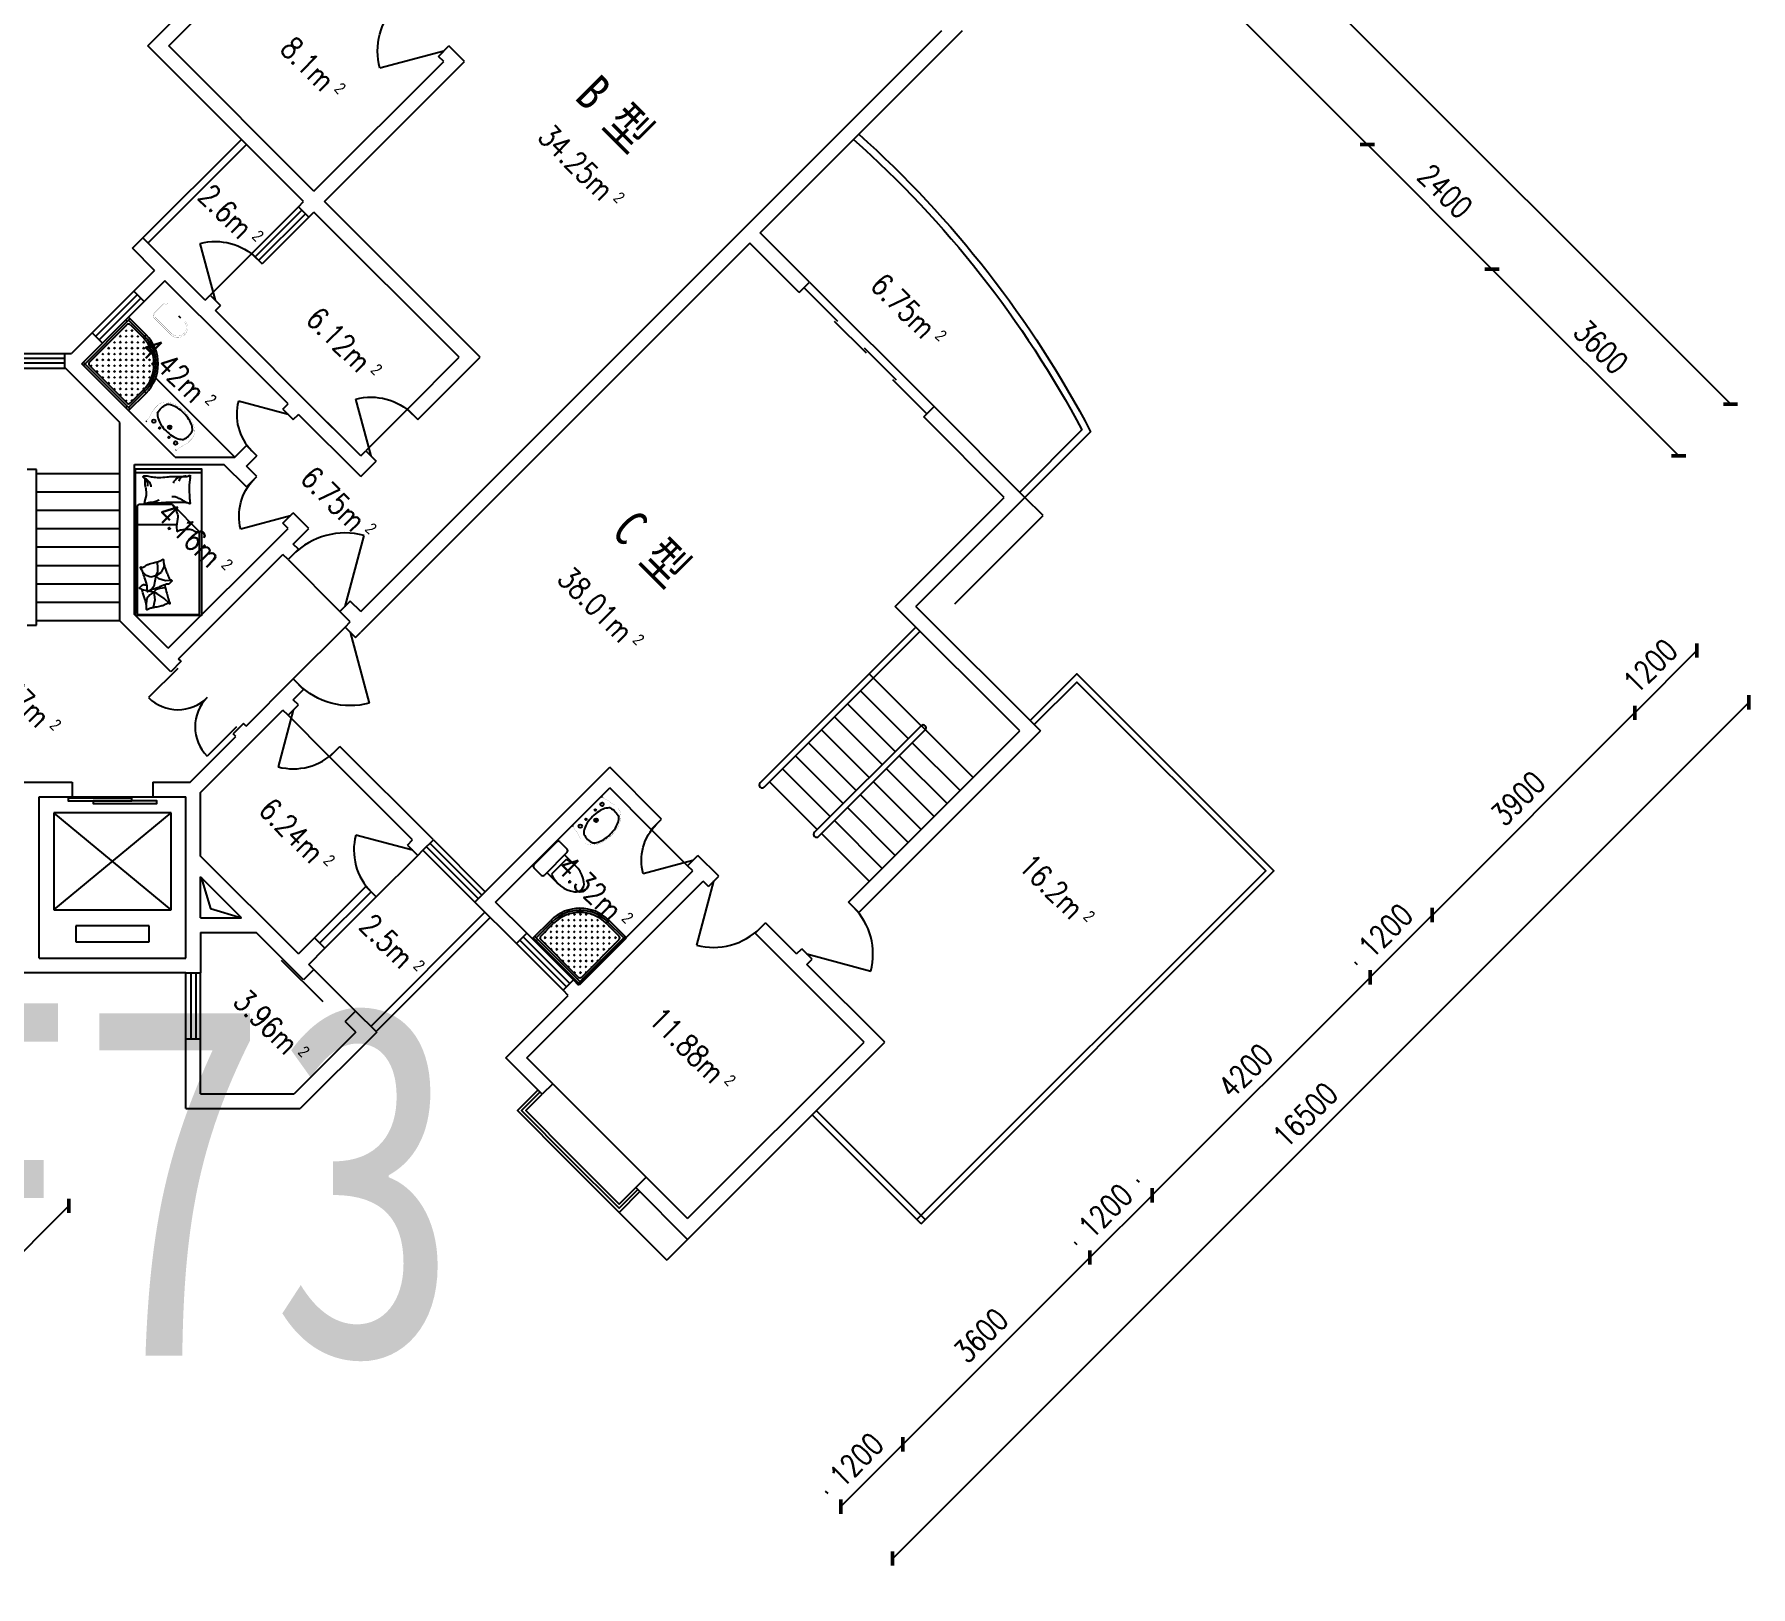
# Model space of a CAD drawing. Header units: millimetres. Extents: x 896 to 46047, y 508 to 32349.
# Drawn here: x 22659 to 46047, y 508 to 21664 of the extents above; entities that cross this region are included whole.
import ezdxf
from ezdxf.enums import TextEntityAlignment as Align

# ---------------------------------------------------------------- set-up
doc = ezdxf.new("R2010")
doc.units = ezdxf.units.MM
for name, color, linetype in [('GROUND', 2, 'Continuous'), ('JJ', 8, 'Continuous'), ('PUB_DIM', 3, 'Continuous'), ('PUB_TEXT', 7, 'Continuous'), ('PUB_WINDW', 7, 'Continuous'), ('STAIR', 2, 'Continuous'), ('TEXT', 5, 'Continuous'), ('WALL', 255, 'Continuous'), ('WINDOW', 2, 'Continuous'), ('WINDOW_TEXT', 7, 'Continuous'), ('Y', 6, 'Continuous')]:
    doc.layers.add(name, color=color, linetype=linetype)
doc.styles.add('-宋体', font='SimSun.ttf', dxfattribs={"width": 0.8})
doc.styles.add('DIM_FONT', font='SIMPLEX', dxfattribs={"width": 0.8})
doc.styles.add('S1', font='SimSun.ttf', dxfattribs={"width": 0.8})
doc.styles.add('SIMPLEX', font='SIMPLEX.SHX')
doc.styles.get("Standard").update_dxf_attribs({"font": 'arial.ttf'})
doc.dimstyles.new('AXIS', dxfattribs={"dimtxt": 300, "dimasz": 1, "dimexe": 250, "dimexo": 300, "dimgap": 0.09, "dimtad": 1, "dimdec": 0, "dimzin": 0, "dimdsep": 46, "dimtxsty": 'DIM_FONT', "dimblk": '_DIMX', "dimcen": 0.09, "dimse1": 1, "dimse2": 1, "dimclrt": 7, "dimadec": 0, "dimazin": 0, "dimtfac": 1, "dimtdec": 0, "dimtix": 1, "dimtmove": 2, "dimatfit": 3, "dimldrblk": '_DIMX', "dimfxl": 1, "dimtolj": 1, "dimtzin": 0, "dimarcsym": 0})
doc.dimstyles.new('DIMA', dxfattribs={"dimtxt": 300, "dimasz": 1, "dimexe": 250, "dimexo": 300, "dimgap": 150, "dimtad": 1, "dimdec": 0, "dimzin": 0, "dimdsep": 46, "dimtxsty": 'DIM_FONT', "dimblk": '_DIMX', "dimcen": 0.09, "dimse1": 1, "dimclrt": 7, "dimadec": 0, "dimazin": 0, "dimtfac": 1, "dimtdec": 0, "dimtix": 1, "dimtmove": 2, "dimatfit": 3, "dimldrblk": '_DIMX', "dimfxl": 1, "dimtolj": 1, "dimtzin": 0, "dimarcsym": 0})
doc.dimstyles.new('DIMB', dxfattribs={"dimtxt": 300, "dimasz": 1, "dimexe": 250, "dimexo": 300, "dimgap": 150, "dimtad": 1, "dimdec": 0, "dimzin": 0, "dimdsep": 46, "dimtxsty": 'DIM_FONT', "dimblk": '_DIMX', "dimcen": 0.09, "dimse2": 1, "dimclrt": 7, "dimadec": 0, "dimazin": 0, "dimtfac": 1, "dimtdec": 0, "dimtix": 1, "dimtmove": 2, "dimatfit": 3, "dimldrblk": '_DIMX', "dimfxl": 1, "dimtolj": 1, "dimtzin": 0, "dimarcsym": 0})
doc.dimstyles.new('DIMN', dxfattribs={"dimtxt": 300, "dimasz": 1, "dimexe": 250, "dimexo": 300, "dimgap": 0.09, "dimtad": 1, "dimdec": 0, "dimzin": 0, "dimdsep": 46, "dimtxsty": 'DIM_FONT', "dimblk": '_DIMX', "dimcen": 0.09, "dimclrt": 7, "dimadec": 0, "dimazin": 0, "dimtfac": 1, "dimtdec": 0, "dimtix": 1, "dimtmove": 2, "dimatfit": 3, "dimldrblk": '_DIMX', "dimfxl": 1, "dimtolj": 1, "dimtzin": 0, "dimarcsym": 0})

# ---------------------------------------------------------------- blocks, each defined once
blk = doc.blocks.new('_WBLK')
for p, q in [((-0.5, 0.5), (0.5, 0.5)), ((0.5, 0.167), (-0.5, 0.167)), ((0.5, -0.167), (-0.5, -0.167)), ((-0.5, -0.5), (0.5, -0.5))]:
    blk.add_line(p, q)
at = {"style": 'SIMPLEX', "flags": 9}
blk.add_attdef('A', text='', height=1, dxfattribs=at).set_placement((0, 1.5), align=Align.MIDDLE)
blk = doc.blocks.new('_DBLK')
blk.add_line((-0.5, 0), (0, -0.866))
blk.add_arc((-0.5, 0), 1, 300, 0)
at = {"style": 'SIMPLEX', "flags": 9}
blk.add_attdef('A', text='', height=1, dxfattribs=at).set_placement((0, 1.5), align=Align.MIDDLE)
blk = doc.blocks.new('_A0LHZ')
for p, q in [((-0.5, 0.0159), (-0.2273, 0.0159)), ((-0.2419, 0.0033), (0.0147, 0.0033)), ((-0.0147, 0.0159), (0.2419, 0.0159)), ((0.2273, 0.0033), (0.5, 0.0033))]:
    blk.add_line(p, q)
blk = doc.blocks.new('M_A6')
blk.add_line((0.5, 0), (0.5, 0))
blk = doc.blocks.new('_A2CPR')
blk.add_line((0, 0.154), (1, 0.154))
blk = doc.blocks.new('_LIFTD')
for points in [[(-0.548, -0.602), (-0.548, -0.774), (0.241, -0.774), (0.241, -0.602), (-0.548, -0.602)], [(-0.241, -0.784), (-0.241, -0.955), (0.548, -0.955), (0.548, -0.784), (-0.241, -0.784)]]:
    blk.add_lwpolyline(points)
blk = doc.blocks.new('_E3NPP')
at = {"layer": 'JJ'}
for p, q in [((-170, 200), (-170, 430)), ((-140, 260), (140, 260)), ((170, 200), (170, 430)), ((-250, 30), (-250, 170)), ((-220, 200), (220, 200)), ((220, 0), (-220, 0)), ((250, 170), (250, 30))]:
    blk.add_line(p, q, dxfattribs=at)
for centre, radius, start, end in [((227, 413), 398, 143.3619, 202.5495), ((0, 590), 110, 33.4509, 146.5491), ((-227, 413), 398, 337.4505, 36.6381), ((-220, 170), 30, 90, 180), ((-220, 30), 30, 180, 270), ((220, 170), 30, 0, 90), ((220, 30), 30, 270, 0)]:
    blk.add_arc(centre, radius, start, end, dxfattribs=at)
blk = doc.blocks.new('M_E11')
for p, q in [((-280, -10), (-280, 0)), ((280, 0), (280, -10)), ((-251, -189), (-251, -186)), ((-248, -183), (-250, -185))]:
    blk.add_line(p, q)
at = {"const_width": 1.5}
for points in [[(-280, 0), (280, 0)], [(-326, -200), (-280, -5)], [(326, -204), (280, -5)]]:
    blk.add_lwpolyline(points, dxfattribs=at)
for points in [[(-326, -200, 0.008223), (-326, -204, 0.149285)], [(-326, -266, 0.149285), (-304, -337, 0.107079), (-231, -408, 0.075625), (-131, -450, 0.062436), (-1, -467, 0.062436), (130, -452, 0.075625), (230, -410, 0.107079), (304, -339, 0.149285), (326, -268, 0.005205), (326, -266, 0.086596)]]:
    blk.add_lwpolyline(points, format="xyb", dxfattribs=at)
at = {"const_width": 1.5, "flags": 128}
for points in [[(-326, -204), (-326, -268)], [(326, -204), (326, -268)]]:
    blk.add_lwpolyline(points, dxfattribs=at)
at = {"flags": 128}
for points in [[(-253, -188, 0.172546), (-250, -358, 0.726395)], [(253, -188, -0.172546), (250, -358, -0.726395)]]:
    blk.add_lwpolyline(points, format="xyb", dxfattribs=at)
for points in [[(253, -188, 0.098208), (193, -141, 0.066287), (110, -111, 0.052428), (0, -100, 0.052428), (-110, -111, 0.066287), (-193, -141, 0.093876), (-251, -186, 0.171377)], [(-250, -358, 0.091341), (-193, -401, 0.066287), (-110, -431, 0.052428), (0, -442, 0.052428), (110, -431, 0.066287), (193, -401, 0.091756), (250, -358, 0.171377)]]:
    blk.add_lwpolyline(points, format="xyb")
for centre, radius in [((-210, -75), 24), ((-210, -75), 24), ((-210, -75), 24), ((-90, -65), 10), ((0, -170), 25), ((0, -170), 15), ((90, -65), 10), ((210, -75), 24)]:
    blk.add_circle(centre, radius)
blk.add_arc((-250, -186), 1, 131.3224, 180)
at = {"width": 0.8, "flags": 9}
for tag in ['XSIZE', 'YSIZE']:
    blk.add_attdef(tag, (0, 0), '', height=0.5, dxfattribs=at)
blk = doc.blocks.new('_DBLK1')
for p, q in [((-0.47, 0), (-0.47, -0.47)), ((0.47, 0), (0.47, -0.47))]:
    blk.add_line(p, q)
for centre, start, end in [((-0.47, 0), 270, 0), ((0.47, 0), 180, 270)]:
    blk.add_arc(centre, 0.47, start, end)
at = {"layer": 'WINDOW_TEXT', "style": 'SIMPLEX', "flags": 9}
blk.add_attdef('A', text='', height=1, dxfattribs=at).set_placement((0, 1.5), align=Align.MIDDLE)
blk = doc.blocks.new('_E0GNZ')
at = {"layer": 'JJ'}
h = blk.add_hatch(dxfattribs=at)
h.set_pattern_fill('CROSS', color=256, scale=200, style=0)
h.set_pattern_definition([(0, (-89213.87, -122540.32), (50, 50), [25, -75]), (90, (-89201.37, -122552.82), (-50, 50), [25, -75])])
h.paths.add_polyline_path([(50, 80, 0.414214), (80, 50), (720, 50, 0.414214), (750, 80), (750, 300, 0.414214), (300, 750), (80, 750, 0.414214), (50, 720)])
for p, q in [((0, 800), (300, 800)), ((0, 0), (0, 800)), ((0, 750), (25, 750)), ((25, 0), (25, 800)), ((25, 775), (300, 775)), ((50, 80), (50, 720)), ((80, 750), (300, 750)), ((300, 750), (300, 800)), ((654, 654), (618, 618)), ((750, 80), (750, 300)), ((750, 300), (800, 300)), ((775, 25), (775, 300)), ((800, 0), (800, 300)), ((0, 25), (800, 25)), ((0, 0), (800, 0)), ((80, 50), (720, 50)), ((750, 0), (750, 25))]:
    blk.add_line(p, q, dxfattribs=at)
for centre, radius, start, end in [((80, 720), 30, 90, 180), ((300, 300), 500, 0, 90), ((300, 300), 475, 0, 90), ((300, 300), 450, 0, 90), ((80, 80), 30, 180, 270), ((720, 80), 30, 270, 0)]:
    blk.add_arc(centre, radius, start, end, dxfattribs=at)
at = {"style": 'DIM_FONT', "width": 0.8, "flags": 9}
for tag in ['XSIZE', 'YSIZE']:
    blk.add_attdef(tag, (0, 0), '', height=0.5, dxfattribs=at)
blk = doc.blocks.new('_DIMX')
at = {"const_width": 50}
blk.add_lwpolyline([(-70, -70), (70, 70)], dxfattribs=at)
blk = doc.blocks.new('*D19')
at = {"color": 0, "linetype": 'ByBlock', "transparency": 16777216}
for p, q in [((42788, -161339), (43635, -160492)), ((42575, -161128), (42611, -161163))]:
    blk.add_line(p, q, dxfattribs=at)
at = {"layer": 'DEFPOINTS', "color": 0, "linetype": 'ByBlock', "transparency": 16777216}
for p in [(43636, -160491), (43636, -160491), (42787, -161340)]:
    blk.add_point(p, dxfattribs=at)
at = {"color": 0, "linetype": 'ByBlock', "transparency": 16777216}
for p, rotation in [((43636, -160491), 45), ((42787, -161340), 225)]:
    blk.add_blockref('_DIMX', p, dxfattribs=dict(at, rotation=rotation))
at = {"color": 7, "linetype": 'ByBlock', "transparency": 16777216, "insert": (42999, -160704), "char_height": 300, "attachment_point": 5, "rotation": 45, "style": 'DIM_FONT'}
blk.add_mtext('\\A1;1200', dxfattribs=at)
blk = doc.blocks.new('*D20')
at = {"color": 0, "linetype": 'ByBlock', "transparency": 16777216}
blk.add_line((43637, -160491), (46393, -157734), dxfattribs=at)
at = {"layer": 'DEFPOINTS', "color": 0, "linetype": 'ByBlock', "transparency": 16777216}
for p in [(46394, -157734), (46394, -157734), (43636, -160491)]:
    blk.add_point(p, dxfattribs=at)
at = {"color": 0, "linetype": 'ByBlock', "transparency": 16777216}
for p, rotation in [((46394, -157734), 44.9999999999997), ((43636, -160491), 224.9999999999997)]:
    blk.add_blockref('_DIMX', p, dxfattribs=dict(at, rotation=rotation))
at = {"color": 7, "linetype": 'ByBlock', "transparency": 16777216, "insert": (44803, -158900), "char_height": 300, "attachment_point": 5, "rotation": 45, "style": 'DIM_FONT'}
blk.add_mtext('\\A1;3900', dxfattribs=at)
blk = doc.blocks.new('*D21')
at = {"color": 0, "linetype": 'ByBlock', "transparency": 16777216}
for p, q in [((42575, -161128), (42611, -161163)), ((42787, -161341), (39818, -164309)), ((39605, -164098), (39641, -164133))]:
    blk.add_line(p, q, dxfattribs=at)
at = {"layer": 'DEFPOINTS', "color": 0, "linetype": 'ByBlock', "transparency": 16777216}
for p in [(42787, -161340), (39817, -164310), (39817, -164310)]:
    blk.add_point(p, dxfattribs=at)
at = {"color": 0, "linetype": 'ByBlock', "transparency": 16777216}
for p, rotation in [((42787, -161340), 45.00000000000016), ((39817, -164310), 225.0000000000001)]:
    blk.add_blockref('_DIMX', p, dxfattribs=dict(at, rotation=rotation))
at = {"color": 7, "linetype": 'ByBlock', "transparency": 16777216, "insert": (41090, -162613), "char_height": 300, "attachment_point": 5, "rotation": 45, "style": 'DIM_FONT'}
blk.add_mtext('\\A1;4200', dxfattribs=at)
blk = doc.blocks.new('*D22')
at = {"color": 0, "linetype": 'ByBlock', "transparency": 16777216}
for p, q in [((39605, -164098), (39641, -164133)), ((39817, -164311), (38970, -165158)), ((38757, -164946), (38792, -164982))]:
    blk.add_line(p, q, dxfattribs=at)
at = {"layer": 'DEFPOINTS', "color": 0, "linetype": 'ByBlock', "transparency": 16777216}
for p in [(39817, -164310), (38969, -165158), (38969, -165158)]:
    blk.add_point(p, dxfattribs=at)
at = {"color": 0, "linetype": 'ByBlock', "transparency": 16777216}
for p, rotation in [((39817, -164310), 45), ((38969, -165158), 225)]:
    blk.add_blockref('_DIMX', p, dxfattribs=dict(at, rotation=rotation))
at = {"color": 7, "linetype": 'ByBlock', "transparency": 16777216, "insert": (39181, -164522), "char_height": 300, "attachment_point": 5, "rotation": 45, "style": 'DIM_FONT'}
blk.add_mtext('\\A1;1200', dxfattribs=at)
blk = doc.blocks.new('*D23')
at = {"color": 0, "linetype": 'ByBlock', "transparency": 16777216}
for p, q in [((38757, -164946), (38792, -164982)), ((38968, -165159), (36424, -167703))]:
    blk.add_line(p, q, dxfattribs=at)
at = {"layer": 'DEFPOINTS', "color": 0, "linetype": 'ByBlock', "transparency": 16777216}
for p in [(38969, -165158), (36423, -167704), (36423, -167704)]:
    blk.add_point(p, dxfattribs=at)
at = {"color": 0, "linetype": 'ByBlock', "transparency": 16777216}
for p, rotation in [((38969, -165158), 45), ((36423, -167704), 225)]:
    blk.add_blockref('_DIMX', p, dxfattribs=dict(at, rotation=rotation))
at = {"color": 7, "linetype": 'ByBlock', "transparency": 16777216, "insert": (37484, -166219), "char_height": 300, "attachment_point": 5, "rotation": 45, "style": 'DIM_FONT'}
blk.add_mtext('\\A1;3600', dxfattribs=at)
blk = doc.blocks.new('*D24')
at = {"color": 0, "linetype": 'ByBlock', "transparency": 16777216}
for p, q in [((36423, -167705), (35576, -168552)), ((35363, -168340), (35398, -168376))]:
    blk.add_line(p, q, dxfattribs=at)
at = {"layer": 'DEFPOINTS', "color": 0, "linetype": 'ByBlock', "transparency": 16777216}
for p in [(36423, -167704), (35575, -168552), (35575, -168552)]:
    blk.add_point(p, dxfattribs=at)
at = {"color": 0, "linetype": 'ByBlock', "transparency": 16777216}
for p, rotation in [((36423, -167704), 45), ((35575, -168552), 225)]:
    blk.add_blockref('_DIMX', p, dxfattribs=dict(at, rotation=rotation))
at = {"color": 7, "linetype": 'ByBlock', "transparency": 16777216, "insert": (35787, -167916), "char_height": 300, "attachment_point": 5, "rotation": 45, "style": 'DIM_FONT'}
blk.add_mtext('\\A1;1200', dxfattribs=at)
blk = doc.blocks.new('*D25')
at = {"color": 0, "linetype": 'ByBlock', "transparency": 16777216}
blk.add_line((47948, -157593), (36283, -169259), dxfattribs=at)
at = {"layer": 'DEFPOINTS', "color": 0, "linetype": 'ByBlock', "transparency": 16777216}
for p in [(47949, -157592), (36282, -169260), (36282, -169260)]:
    blk.add_point(p, dxfattribs=at)
at = {"color": 0, "linetype": 'ByBlock', "transparency": 16777216}
for p, rotation in [((47949, -157592), 44.99999999999992), ((36282, -169260), 225)]:
    blk.add_blockref('_DIMX', p, dxfattribs=dict(at, rotation=rotation))
at = {"color": 7, "linetype": 'ByBlock', "transparency": 16777216, "insert": (41903, -163214), "char_height": 300, "attachment_point": 5, "rotation": 45, "style": 'DIM_FONT'}
blk.add_mtext('\\A1;16500', dxfattribs=at)
blk = doc.blocks.new('*D26')
at = {"color": 0, "linetype": 'ByBlock', "transparency": 16777216}
blk.add_line((46394, -157733), (47241, -156886), dxfattribs=at)
at = {"layer": 'DEFPOINTS', "color": 0, "linetype": 'ByBlock', "transparency": 16777216}
for p in [(47242, -156885), (47242, -156885), (46394, -157734)]:
    blk.add_point(p, dxfattribs=at)
at = {"color": 0, "linetype": 'ByBlock', "transparency": 16777216}
for p, rotation in [((47242, -156885), 45), ((46394, -157734), 225)]:
    blk.add_blockref('_DIMX', p, dxfattribs=dict(at, rotation=rotation))
at = {"color": 7, "linetype": 'ByBlock', "transparency": 16777216, "insert": (46606, -157097), "char_height": 300, "attachment_point": 5, "rotation": 45, "style": 'DIM_FONT'}
blk.add_mtext('\\A1;1200', dxfattribs=at)
blk = doc.blocks.new('*D27')
at = {"color": 0, "linetype": 'ByBlock', "transparency": 16777216}
blk.add_line((46993, -154232), (44448, -151688), dxfattribs=at)
at = {"layer": 'DEFPOINTS', "color": 0, "linetype": 'ByBlock', "transparency": 16777216}
for p in [(44448, -151687), (44448, -151687), (46993, -154233)]:
    blk.add_point(p, dxfattribs=at)
at = {"color": 0, "linetype": 'ByBlock', "transparency": 16777216}
for p, rotation in [((44448, -151687), 135.0000000000002), ((46993, -154233), 315.0000000000002)]:
    blk.add_blockref('_DIMX', p, dxfattribs=dict(at, rotation=rotation))
at = {"color": 7, "linetype": 'ByBlock', "transparency": 16777216, "insert": (45933, -152748), "char_height": 300, "attachment_point": 5, "rotation": 315, "style": 'DIM_FONT'}
blk.add_mtext('\\A1;3600', dxfattribs=at)
blk = doc.blocks.new('*D28')
at = {"color": 0, "linetype": 'ByBlock', "transparency": 16777216}
blk.add_line((44447, -151687), (42751, -149991), dxfattribs=at)
at = {"layer": 'DEFPOINTS', "color": 0, "linetype": 'ByBlock', "transparency": 16777216}
for p in [(42751, -149990), (42751, -149990), (44448, -151687)]:
    blk.add_point(p, dxfattribs=at)
at = {"color": 0, "linetype": 'ByBlock', "transparency": 16777216}
for p, rotation in [((42751, -149990), 134.9999999999997), ((44448, -151687), 314.9999999999998)]:
    blk.add_blockref('_DIMX', p, dxfattribs=dict(at, rotation=rotation))
at = {"color": 7, "linetype": 'ByBlock', "transparency": 16777216, "insert": (43811, -150627), "char_height": 300, "attachment_point": 5, "rotation": 315, "style": 'DIM_FONT'}
blk.add_mtext('\\A1;2400', dxfattribs=at)
blk = doc.blocks.new('*D29')
at = {"color": 0, "linetype": 'ByBlock', "transparency": 16777216}
blk.add_line((42750, -149990), (39145, -146385), dxfattribs=at)
at = {"layer": 'DEFPOINTS', "color": 0, "linetype": 'ByBlock', "transparency": 16777216}
for p in [(39144, -146384), (39144, -146384), (42751, -149990)]:
    blk.add_point(p, dxfattribs=at)
at = {"color": 0, "linetype": 'ByBlock', "transparency": 16777216}
for p, rotation in [((39144, -146384), 134.9999999999999), ((42751, -149990), 314.9999999999999)]:
    blk.add_blockref('_DIMX', p, dxfattribs=dict(at, rotation=rotation))
at = {"color": 7, "linetype": 'ByBlock', "transparency": 16777216, "insert": (41160, -147975), "char_height": 300, "attachment_point": 5, "rotation": 315, "style": 'DIM_FONT'}
blk.add_mtext('\\A1;5100', dxfattribs=at)
blk = doc.blocks.new('*D33')
at = {"color": 0, "linetype": 'ByBlock', "transparency": 16777216}
blk.add_line((47700, -153525), (32003, -137829), dxfattribs=at)
at = {"layer": 'DEFPOINTS', "color": 0, "linetype": 'ByBlock', "transparency": 16777216}
for p in [(32003, -137828), (32003, -137828), (47700, -153526)]:
    blk.add_point(p, dxfattribs=at)
at = {"color": 0, "linetype": 'ByBlock', "transparency": 16777216}
for p, rotation in [((32003, -137828), 135), ((47700, -153526), 315)]:
    blk.add_blockref('_DIMX', p, dxfattribs=dict(at, rotation=rotation))
at = {"color": 7, "linetype": 'ByBlock', "transparency": 16777216, "insert": (40064, -145465), "char_height": 300, "attachment_point": 5, "rotation": 315, "style": 'DIM_FONT'}
blk.add_mtext('\\A1;22200', dxfattribs=at)
blk = doc.blocks.new('M_E2')
blk.add_line((-306, -118), (-266, -118))
at = {"const_width": 1.5}
for points in [[(-366, 138, 0.97895), (-366, -138, 0.97895)], [(-366, 118, 0.97895), (-366, -118, 0.97895)], [(-306, 118, 0.414214), (-316, 108, 0.414214)], [(0, 88, 0.462192), (-59, 137, 0.462192)], [(-20, 88, 0.414214), (-50, 118, 0.414214)], [(-316, -108, 0.414214), (-306, -118, 0.414214)], [(-59, -137, 0.462192), (0, -88, 0.462192)], [(-50, -118, 0.414214), (-20, -88, 0.414214)]]:
    blk.add_lwpolyline(points, format="xyb", dxfattribs=at)
for points in [[(-366, 137), (-59, 137)], [(-316, 118), (-366, 118)], [(-340, 118), (-266, 118)], [(-316, 108), (-316, -108)], [(-50, 118), (-267, 118)], [(-20, -88), (-20, 88)], [(0, 88), (0, -88)], [(-381, -137), (-59, -137)], [(-316, -118), (-366, -118)], [(-340, -118), (-266, -118)], [(-266, -118), (-50, -118)]]:
    blk.add_lwpolyline(points, dxfattribs=at)
at = {"width": 0.8, "flags": 9}
for tag in ['XSIZE', 'YSIZE']:
    blk.add_attdef(tag, (0, 0), '', height=0.5, dxfattribs=at)
blk = doc.blocks.new('M_C55HKH')
for p, q in [((0, -52), (900, -52)), ((26, -509), (26, -1968)), ((503, -489), (46, -489)), ((503, -489), (872, -858)), ((46, -761), (564, -761)), ((872, -1968), (872, -858)), ((299, -1273), (295, -1270)), ((307, -1352), (299, -1273)), ((305, -1407), (307, -1352)), ((357, -1410), (393, -1337)), ((393, -1337), (392, -1318)), ((146, -1456), (100, -1409)), ((211, -1478), (146, -1456)), ((278, -1459), (211, -1478)), ((251, -1606), (219, -1643)), ((278, -1459), (251, -1606)), ((278, -1459), (305, -1407)), ((278, -1459), (357, -1410)), ((317, -1498), (278, -1459)), ((286, -1639), (333, -1628)), ((412, -1527), (317, -1498)), ((333, -1628), (405, -1618)), ((495, -1523), (412, -1527)), ((163, -1664), (89, -1649)), ((154, -1766), (147, -1841)), ((196, -1718), (154, -1766)), ((249, -1682), (175, -1667)), ((249, -1682), (196, -1718)), ((219, -1643), (211, -1652)), ((266, -1787), (243, -1892)), ((249, -1682), (286, -1639)), ((249, -1682), (266, -1787)), ((292, -1700), (249, -1682)), ((391, -1769), (292, -1700)), ((469, -1839), (391, -1769)), ((46, -1988), (852, -1988))]:
    blk.add_line(p, q)
blk.add_lwpolyline([(0, -2000), (0, 0), (900, 0), (900, -2000)], close=True)
for points in [[(135, -134, -0.263368), (107, -115, -0.494818), (116, -96, -0.049225), (134, -94, -0.036831), (158, -96, -0.031893), (196, -104, 0.035782), (230, -111, 0.032941), (319, -117, 0.026564), (430, -111, 0.017905), (468, -106, -0.033397), (488, -104, -0.03204), (525, -104, 0.018442), (590, -107, 0.010837), (654, -107, 0.014624), (702, -104, 0.111249), (725, -96, -0.153708), (742, -92, -0.076444), (749, -94, -0.215512), (751, -96, -0.585858), (748, -99, 0.363489), (744, -102, 0.191716), (743, -113, -0.129675), (745, -130, -0.01735), (742, -147, 0.019326), (740, -162, 0.018818), (733, -230, 0.021828), (732, -289, 0.006204), (734, -323, 0.001963), (740, -430, 0.028341), (744, -466, -0.117014), (744, -475, -0.36606), (742, -476, -0.03973), (728, -473, -0.048309), (715, -468, 0.062981), (704, -464, 0.04058), (681, -461, 0.014345), (614, -458, 0.005484), (488, -459, 0.007153), (392, -462, 0.008762), (350, -465, -0.008153), (304, -468, -0.06251), (247, -463, 0.078669), (201, -461, 0.047825), (179, -466, -0.034494), (148, -473, -0.023571), (123, -476, -0.510228), (122, -475), (129, -445), (150, -363, 0.073041), (152, -343, 0.023305), (146, -282, 0.018299), (142, -259, -0.01097), (135, -221, -0.042281), (132, -187, -0.027201), (135, -133)], [(133, -150, -0.05369), (148, -163, -0.070312), (156, -175, -0.015448), (159, -183, -0.013244), (163, -194, -0.082127), (166, -212, -0.064164), (163, -235)], [(135, -134, -0.077379), (170, -159, -0.077379), (195, -194, -0.047525), (205, -218, -0.047525), (210, -244)], [(609, -107, 0.027842), (585, -118, 0.048685), (573, -126, 0.023666), (545, -150, 0.031223), (526, -171, 0.046801), (521, -179, 0.023191), (513, -196)], [(691, -102, 0.088153), (656, -105, 0.088153), (625, -120, 0.077547), (604, -142, 0.077547), (590, -169)], [(225, -460, 0.009729), (253, -451, 0.009729), (280, -441, 0.007971), (301, -432, 0.007971), (323, -423)], [(695, -462, 0.016108), (656, -436, 0.024599), (629, -421, 0.009477), (580, -397, 0.015937), (550, -385, 0.072521), (534, -381, 0.033339), (498, -381)], [(503, -489, -0.085272), (566, -599, -0.124044), (575, -686), (562, -782), (563, -854)], [(563, -854, -0.027362), (602, -838, -0.040834), (629, -830, -0.038441), (717, -821, -0.076528), (761, -826, -0.103649), (788, -840, 0.093398), (818, -857, 0.072727), (841, -861, 0.052315), (872, -858)], [(400, -1581, 0.025626), (402, -1591, 0.0108), (426, -1697, 0.00456), (445, -1769, 0.01125), (454, -1797, 0.069394), (462, -1813, -0.079756), (468, -1827, -0.106399), (469, -1839, -0.328642), (466, -1842, -0.299547), (461, -1840, 0.189917), (454, -1835, 0.033518), (446, -1833, 0.075627), (442, -1833, 0.053489), (436, -1835, 0.017838), (418, -1843, 0.038394), (397, -1855, -0.059529), (384, -1862, -0.035943), (362, -1869, -0.011245), (291, -1884, -0.006203), (259, -1889, 0.010783), (241, -1893, 0.019485), (230, -1895, 0.005062), (188, -1908, 0.101392), (167, -1919, -0.223768), (156, -1922, -0.25558), (153, -1920, -0.081563), (150, -1907, -0.071805), (151, -1893, 0.069985), (152, -1879, 0.03546), (145, -1831, 0.029432), (130, -1774, 0.001554), (121, -1746, -0.00152), (112, -1718, -0.004735), (102, -1689, 0.00382), (91, -1653, 0.296001), (66, -1634, -0.649774), (61, -1616, -0.02319), (65, -1613, 0.0288), (68, -1610, 0.005727), (73, -1605, -0.004358), (80, -1599, -0.027528), (94, -1586, -0.046214), (104, -1580, -0.194121), (117, -1579, 0.133719), (137, -1580, 0.005779), (155, -1575, 0.008882)]]:
    blk.add_lwpolyline(points, format="xyb")
blk.add_lwpolyline([(345, -1251, 0.101392), (366, -1238, -0.223768), (377, -1234, -0.25558), (380, -1236, -0.081563), (384, -1249, -0.071805), (384, -1263, 0.069985), (384, -1277, 0.03546), (394, -1324, 0.029432), (414, -1380, 0.001554), (425, -1407, -0.00152), (437, -1434, -0.004735), (448, -1462, 0.00382), (462, -1497, 0.296001), (488, -1515, -0.649774), (495, -1532, -0.02319), (491, -1536, 0.0288), (488, -1539, 0.005727), (484, -1544, -0.004358), (478, -1551, -0.027528), (464, -1564, -0.046214), (455, -1571, -0.194121), (442, -1573, 0.133719), (422, -1574, 0.011505), (387, -1586, 0.008882), (343, -1604, 0.012426), (286, -1629, -0.033612), (264, -1637), (218, -1652), (182, -1663, 0.224341), (170, -1674, -0.722772), (163, -1673, -0.103513), (163, -1670, 0.053465), (163, -1664, 0.030109), (161, -1646, -0.031436), (159, -1628, -0.05324), (160, -1616, 0.05518), (161, -1604, 0.056271), (157, -1583, 0.0108), (124, -1480, 0.00456), (100, -1409, 0.01125), (89, -1381, 0.069394), (80, -1366, -0.079756), (73, -1353, -0.106399), (71, -1341, -0.328642), (74, -1338, -0.299547), (79, -1340, 0.189917), (86, -1344, 0.033518), (94, -1345, 0.075627), (98, -1345, 0.053489), (104, -1343, 0.017838), (122, -1333, 0.038394), (141, -1319, -0.059529), (154, -1311, -0.035943), (175, -1303, -0.011245), (245, -1283, -0.006203), (276, -1275, 0.010783), (295, -1270, 0.019485), (305, -1266, 0.005062)], format="xyb", close=True)
for centre, start, end in [((46, -509), 90, 180), ((46, -741), 180, 270), ((46, -1968), 180, 270), ((852, -1968), 270, 0)]:
    blk.add_arc(centre, 20, start, end)
at = {"style": 'DIM_FONT', "width": 0.8, "flags": 9}
for tag in ['XSIZE', 'YSIZE']:
    blk.add_attdef(tag, (0, 0), '', height=0.5, dxfattribs=at)
blk = doc.blocks.new('*D39')
at = {"color": 0, "linetype": 'ByBlock', "transparency": 16777216}
blk.add_line((25056, -164454), (19967, -169544), dxfattribs=at)
at = {"layer": 'DEFPOINTS', "color": 0, "linetype": 'ByBlock', "transparency": 16777216}
for p in [(25057, -164453), (19966, -169544), (19966, -169544)]:
    blk.add_point(p, dxfattribs=at)
at = {"color": 0, "linetype": 'ByBlock', "transparency": 16777216}
for p, rotation in [((25057, -164453), 44.99999999999992), ((19966, -169544), 224.9999999999999)]:
    blk.add_blockref('_DIMX', p, dxfattribs=dict(at, rotation=rotation))
at = {"color": 7, "linetype": 'ByBlock', "transparency": 16777216, "insert": (22299, -166787), "char_height": 300, "attachment_point": 5, "rotation": 45, "style": 'DIM_FONT'}
blk.add_mtext('\\A1;7200', dxfattribs=at)
blk = doc.blocks.new('1T4F73')
at = {"layer": 'GROUND'}
for p, q in [((14408.7, -1767.8), (13843, -2333.5)), ((22010.1, -2156.7), (23707.1, -3853.7)), ((16530, -3889.1), (15964.3, -4454.8)), ((14903.7, -5939.7), (15610.8, -6646.8)), ((14974.4, -7566), (15681.5, -6858.9)), ((15469.3, -8626.7), (14903.7, -8061)), ((19853.4, -9616.7), (20348.4, -10111.6)), ((16105.7, -10535.9), (16671.4, -9970.2)), ((15822.9, -12091.5), (15257.2, -11525.8))]:
    blk.add_line(p, q, dxfattribs=at)
blk.add_lwpolyline([(13719.1, -10270.6), (13845.1, -10696.2), (14270.2, -10821.7)], dxfattribs=at)
at = {"layer": 'JJ'}
blk.add_line((14179.5, -4542.5), (13102, -3465), dxfattribs=at)
at = {"layer": 'STAIR'}
for p, q in [((11476.6, -4711.9), (11346.6, -4711.9)), ((11476.6, -6831.9), (11476.6, -4711.9)), ((12611.6, -4771.9), (11476.6, -4771.9)), ((12611.6, -6771.9), (12611.6, -4771.9)), ((12611.6, -5021.9), (11476.6, -5021.9)), ((12611.6, -5271.9), (11476.6, -5271.9)), ((12611.6, -5521.9), (11476.6, -5521.9)), ((12611.6, -5771.9), (11476.6, -5771.9)), ((12611.6, -6021.9), (11476.6, -6021.9)), ((12611.6, -6271.9), (11476.6, -6271.9)), ((12611.6, -6521.9), (11476.6, -6521.9)), ((12611.6, -6771.9), (11476.6, -6771.9)), ((11346.6, -6831.9), (11476.6, -6831.9)), ((11961.6, -9170.2), (13061.6, -9170.2)), ((11711.6, -9390.2), (11711.6, -10710.2)), ((11711.6, -10710.2), (13311.6, -9390.2)), ((13311.6, -10710.2), (11711.6, -9390.2)), ((13311.6, -9390.2), (11711.6, -9390.2)), ((13311.6, -10710.2), (13311.6, -9390.2)), ((11711.6, -10710.2), (13311.6, -10710.2)), ((13011.6, -10930.2), (12011.6, -10930.2)), ((12011.6, -10930.2), (12011.6, -11150.2)), ((13011.6, -11150.2), (13011.6, -10930.2)), ((12011.6, -11150.2), (13011.6, -11150.2))]:
    blk.add_line(p, q, dxfattribs=at)
at = {"layer": 'WALL'}
for p, q in [((12994.5, 1060.7), (13843, 1909.2)), ((13277.3, 1060.7), (13984.4, 1767.8)), ((15893.6, -6646.8), (23813.2, 1272.8)), ((21338.3, -1484.9), (24096, 1272.8)), ((15115.8, -1060.7), (12994.5, 1060.7)), ((15257.2, -919.2), (13277.3, 1060.7)), ((16954.3, 919.2), (17095.7, 1060.7)), ((17307.8, 848.5), (17095.7, 1060.7)), ((15257.2, -919.2), (17025, 848.5)), ((15398.6, -1060.7), (17307.8, 848.5)), ((17025, 848.5), (16954.3, 919.2)), ((15045.1, -1131.4), (15115.8, -1060.7)), ((15186.5, -1272.8), (15045.1, -1131.4)), ((17520, -3182), (15398.6, -1060.7)), ((15186.5, -1272.8), (15257.2, -1202.1)), ((17237.1, -3182), (15257.2, -1202.1)), ((12782.3, -1697.1), (12923.8, -1555.6)), ((13772.3, -2404.2), (12923.8, -1555.6)), ((21196.9, -1626.3), (15893.6, -6929.6)), ((21868.7, -2298.1), (21196.9, -1626.3)), ((22010.1, -2156.7), (21338.3, -1484.9)), ((13084.4, -1999.1), (12782.3, -1697.1)), ((14408.7, -1767.8), (14550.1, -1909.2)), ((14550.1, -1909.2), (14408.7, -1767.8)), ((13084.4, -1999.1), (12801.6, -2282)), ((12801.6, -2282), (12943, -2423.4)), ((13225.8, -2140.6), (12943, -2423.4)), ((13630.9, -2545.6), (13225.8, -2140.6)), ((13772.3, -2404.2), (13843, -2333.5)), ((13843, -2333.5), (13984.4, -2474.9)), ((21868.7, -2298.1), (22010.1, -2156.7)), ((13772.3, -2687), (13630.9, -2545.6)), ((13913.7, -2545.6), (13984.4, -2474.9)), ((15515.5, -4147.4), (13913.7, -2545.6)), ((14903.7, -3818.4), (13772.3, -2687)), ((12235.9, -2847.7), (11953, -3130.5)), ((12377.3, -2989.1), (12094.5, -3271.9)), ((12235.9, -2847.7), (12377.3, -2989.1)), ((11861.6, -3130.5), (11953, -3130.5)), ((11861.6, -3330.5), (11861.6, -3130.5)), ((12499.5, -3677), (12094.5, -3271.9)), ((16530, -3889.1), (17237.1, -3182)), ((16671.4, -4030.5), (17520, -3182)), ((11861.6, -3330.5), (11870.2, -3330.5)), ((12611.6, -4071.9), (11870.2, -3330.5)), ((12640.9, -3818.4), (12499.5, -3677)), ((15893.6, -4525.5), (14974.4, -3606.2)), ((12811.6, -3989.1), (12640.9, -3818.4)), ((14832.9, -3889.1), (14903.7, -3818.4)), ((14832.9, -3889.1), (14974.4, -4030.5)), ((14974.4, -4030.5), (15045.1, -3959.8)), ((15893.6, -4808.3), (15045.1, -3959.8)), ((15374.1, -4288.8), (15045.1, -3959.8)), ((16530, -3889.1), (16671.4, -4030.5)), ((23565.7, -3995.2), (23707.1, -3853.7)), ((24944.6, -5091.2), (23707.1, -3853.7)), ((12611.6, -6771.9), (12611.6, -4071.9)), ((13365.1, -4542.5), (12811.6, -3989.1)), ((24661.7, -5091.2), (23565.7, -3995.2)), ((14179.5, -4542.5), (14338, -4384.1)), ((14338, -4384.1), (14479.4, -4525.5)), ((12811.6, -5159.7), (12811.6, -4642.5)), ((12811.6, -4642.5), (14030.7, -4642.5)), ((13365.1, -4542.5), (14179.5, -4542.5)), ((14338, -4949.7), (14030.7, -4642.5)), ((14338, -4666.9), (14479.4, -4525.5)), ((14479.4, -4808.3), (14338, -4666.9)), ((15893.6, -4525.5), (15964.3, -4454.8)), ((15893.6, -4808.3), (16105.7, -4596.2)), ((15964.3, -4454.8), (16105.7, -4596.2)), ((14338, -4949.7), (14479.4, -4808.3)), ((23176.8, -6576.1), (24661.7, -5091.2)), ((23459.7, -6576.1), (24944.6, -5091.2)), ((12811.6, -6689.1), (12811.6, -5159.7)), ((14832.9, -5444.7), (14974.4, -5303.3)), ((15045.1, -5374), (14974.4, -5303.3)), ((15186.5, -5515.4), (14974.4, -5303.3)), ((13270.8, -7148.3), (14903.7, -5515.4)), ((14903.7, -5515.4), (14832.9, -5444.7)), ((14903.7, -5515.4), (14832.9, -5444.7)), ((14974.4, -5727.6), (15186.5, -5515.4)), ((15045.1, -5798.3), (14903.7, -5939.7)), ((15045.1, -5798.3), (14974.4, -5727.6)), ((13412.2, -7289.7), (14832.9, -5869)), ((14903.7, -5939.7), (14832.9, -5869)), ((15752.2, -6505.4), (15610.8, -6646.8)), ((15893.6, -6646.8), (15752.2, -6505.4)), ((13306.2, -7466.5), (12611.6, -6771.9)), ((13270.8, -7148.3), (12811.6, -6689.1)), ((15752.2, -6788.2), (15610.8, -6646.8)), ((24873.9, -8273.1), (23176.8, -6576.1)), ((23459.7, -6576.1), (25156.7, -8273.1)), ((15681.5, -6858.9), (15752.2, -6788.2)), ((15681.5, -6858.9), (15822.9, -7000.4)), ((15822.9, -7000.4), (15893.6, -6929.6)), ((13447.6, -7325.1), (13306.2, -7466.5)), ((13447.6, -7325.1), (13412.2, -7289.7)), ((14331.5, -8208.9), (14974.4, -7566)), ((14974.4, -7566), (15115.8, -7707.5)), ((14974.4, -7848.9), (15115.8, -7707.5)), ((25793.1, -7636.8), (25793.1, -7636.8)), ((14903.7, -8061), (15045.1, -7919.6)), ((15045.1, -7919.6), (14974.4, -7848.9)), ((13711.6, -9111.6), (14832.9, -7990.3)), ((14296.1, -8173.6), (14154.7, -8315)), ((14331.5, -8208.9), (14296.1, -8173.6)), ((14903.7, -8061), (14832.9, -7990.3)), ((13570.2, -8970.2), (14190.1, -8350.4)), ((14190.1, -8350.4), (14154.7, -8315)), ((22540.4, -10606.6), (24873.9, -8273.1)), ((22681.8, -10748), (25156.7, -8273.1)), ((15469.3, -8626.7), (15610.8, -8485.3)), ((16600.7, -9758.1), (15469.3, -8626.7)), ((16883.6, -9758.1), (15610.8, -8485.3)), ((17590.7, -10465.2), (19287.7, -8768.1)), ((19994.8, -9475.2), (19287.7, -8768.1)), ((10861.6, -8970.2), (11961.6, -8970.2)), ((11961.6, -8970.2), (11961.6, -9170.2)), ((13061.6, -8970.2), (13061.6, -9170.2)), ((13061.6, -8970.2), (13570.2, -8970.2)), ((13711.6, -9980.3), (13711.6, -9111.6)), ((17732.1, -10606.6), (19287.7, -9051)), ((19853.4, -9616.7), (19287.7, -9051)), ((11511.6, -11370.2), (11511.6, -9170.2)), ((11511.6, -9170.2), (11961.6, -9170.2)), ((13061.6, -9170.2), (13511.6, -9170.2)), ((13511.6, -11370.2), (13511.6, -9170.2)), ((19853.4, -9616.7), (19994.8, -9475.2)), ((16530, -9828.8), (16600.7, -9758.1)), ((16742.1, -9899.5), (16883.6, -9758.1)), ((15045.1, -11313.7), (13711.6, -9980.3)), ((16530, -9828.8), (16671.4, -9970.2)), ((16671.4, -9970.2), (16742.1, -9899.5)), ((20348.4, -10111.6), (20489.8, -9970.2)), ((20772.6, -10253), (20489.8, -9970.2)), ((14270.2, -10821.7), (13711.6, -10263.1)), ((13711.6, -10821.7), (13711.6, -10263.1)), ((18863.5, -11738), (20419.1, -10182.3)), ((20419.1, -10182.3), (20348.4, -10111.6)), ((20631.2, -10394.5), (20772.6, -10253)), ((15964.3, -10394.5), (16105.7, -10535.9)), ((15964.3, -10394.5), (16105.7, -10535.9)), ((17449.2, -10606.6), (17590.7, -10465.2)), ((18156.3, -12727.9), (20560.5, -10323.8)), ((20631.2, -10394.5), (20560.5, -10323.8)), ((18014.9, -11172.3), (17449.2, -10606.6)), ((17484.6, -10642), (17449.2, -10606.6)), ((18156.3, -11030.9), (17732.1, -10606.6)), ((22681.8, -10748), (22540.4, -10606.6)), ((13711.6, -10821.7), (14270.2, -10821.7)), ((21267.6, -11030.9), (21409, -10889.4)), ((21833.3, -11313.7), (21409, -10889.4)), ((13711.6, -11021.7), (14470.2, -11021.7)), ((13711.6, -11021.7), (13711.6, -11570.2)), ((15115.8, -11667.3), (14470.2, -11021.7)), ((15045.1, -11313.7), (15263.8, -11094.9)), ((15263.8, -11094.9), (15405.3, -11236.4)), ((18156.3, -11030.9), (18014.9, -11172.3)), ((22752.5, -12515.8), (21267.6, -11030.9)), ((11511.6, -11370.2), (13511.6, -11370.2)), ((15186.5, -11455.1), (15405.3, -11236.4)), ((15257.2, -11525.8), (15186.5, -11455.1)), ((21833.3, -11313.7), (21904, -11243)), ((22045.4, -11384.4), (21904, -11243)), ((21974.7, -11455.1), (22045.4, -11384.4)), ((23035.4, -12515.8), (21974.7, -11455.1)), ((13511.6, -11570.2), (9111.6, -11570.2)), ((13511.6, -11570.2), (13711.6, -11570.2)), ((15257.2, -11525.8), (15115.8, -11667.3)), ((18792.7, -11667.3), (18651.3, -11808.7)), ((18863.5, -11738), (18792.7, -11667.3)), ((17873.5, -12727.9), (18722, -11879.4)), ((18722, -11879.4), (18651.3, -11808.7)), ((15822.9, -12091.5), (15681.5, -12232.9)), ((16111.6, -12380.3), (15822.9, -12091.5)), ((15828.8, -12380.3), (14987.4, -13221.7)), ((16111.6, -12380.3), (15070.2, -13421.7)), ((15828.8, -12380.3), (15681.5, -12232.9)), ((13511.6, -13421.7), (13511.6, -12470.2)), ((13511.6, -12470.2), (13711.6, -12470.2)), ((13711.6, -13221.7), (13711.6, -12470.2)), ((20348.4, -14920), (22752.5, -12515.8)), ((22045.4, -13505.7), (23035.4, -12515.8)), ((18368.5, -13222.9), (17873.5, -12727.9)), ((18509.9, -13081.5), (18156.3, -12727.9)), ((18509.9, -13081.5), (18368.5, -13222.9)), ((13711.6, -13221.7), (14987.4, -13221.7)), ((13511.6, -13421.7), (15070.2, -13421.7)), ((20348.4, -15202.8), (22045.4, -13505.7)), ((19782.7, -14354.3), (19641.3, -14495.7)), ((20348.4, -15202.8), (19641.3, -14495.7)), ((20348.4, -14920), (19782.7, -14354.3))]:
    blk.add_line(p, q, dxfattribs=at)
at = {"layer": 'WINDOW'}
for p, q in [((25192.1, -5338.7), (24944.6, -5091.2)), ((23990, -6540.7), (25192.1, -5338.7)), ((21335.3, -8983.3), (23459.7, -6858.9)), ((21391.9, -9039.8), (23516.2, -6915.5)), ((22823.3, -7495.3), (24237.5, -8909.5)), ((22526.3, -7905.5), (23176.8, -8556)), ((22703, -7728.7), (23353.6, -8379.2)), ((22349.5, -8082.2), (23000, -8732.8)), ((22077.5, -9655.3), (23530.4, -8202.4)), ((22134, -9711.9), (23586.9, -8259)), ((22172.7, -8259), (22823.3, -8909.5)), ((21819.2, -8612.6), (22469.7, -9263.1)), ((21995.9, -8435.8), (22646.5, -9086.3)), ((23233.4, -8612.6), (23883.9, -9263.1)), ((23410.2, -8435.8), (24060.7, -9086.3)), ((21642.4, -8789.3), (22292.9, -9439.9)), ((23056.6, -8789.3), (23707.1, -9439.9)), ((21465.6, -8966.1), (22116.1, -9616.7)), ((22879.8, -8966.1), (23530.4, -9616.7)), ((22526.3, -9319.7), (23176.8, -9970.2)), ((22703, -9142.9), (23353.6, -9793.4)), ((22349.5, -9496.4), (23000, -10147)), ((22172.7, -9673.2), (22823.3, -10323.8)), ((15263.8, -11094.9), (15964.3, -10394.5)), ((15334.6, -11165.7), (16035, -10465.2)), ((15405.3, -11236.4), (16105.7, -10535.9)), ((18509.9, -13081.5), (19782.7, -14354.3)), ((23530.4, -14990.7), (22045.4, -13505.7)), ((23586.9, -14934.1), (22102, -13449.2))]:
    blk.add_line(p, q, dxfattribs=at)
for points in [[(23473.8, -14934.1), (28225.5, -10182.3), (25651.7, -7608.5), (25071.9, -8188.3)], [(23530.4, -14990.7), (28338.7, -10182.3), (25651.7, -7495.3), (25015.3, -8131.7)], [(19697.8, -14552.3), (19415, -14835.1), (18722, -14142.1), (18029.1, -13449.2), (18311.9, -13166.3)], [(19669.6, -14524), (19415, -14778.5), (18750.3, -14113.9), (18085.6, -13449.2), (18340.2, -13194.6)], [(19641.3, -14495.7), (19415, -14722), (18778.6, -14085.6), (18142.2, -13449.2), (18368.5, -13222.9)], [(19415, -14835.1), (20065.5, -15485.6)], [(20348.4, -15202.8), (20065.5, -15485.6)]]:
    blk.add_lwpolyline(points, dxfattribs=at)
for centre, start, end in [((23558.6, -8230.7), 315, 135), ((21363.6, -9011.6), 135, 315), ((22105.8, -9683.6), 135, 315)]:
    blk.add_arc(centre, 40, start, end, dxfattribs=at)
at = {"layer": 'Y'}
for p, q in [((12923.8, -1555.6), (14267.3, -212.1)), ((12994.5, -1626.3), (14338, -282.8)), ((16031.6, -12300.2), (17587.2, -10744.6)), ((16102.3, -12370.9), (17657.9, -10815.3))]:
    blk.add_line(p, q, dxfattribs=at)
for points in [[(22611.1, -212.1, -0.0882601), (25722.4, -4171.9), (24873.9, -5020.5)], [(22681.8, -141.4, -0.0898094), (25839.9, -4195.9), (24944.6, -5091.2)]]:
    blk.add_lwpolyline(points, format="xyb", dxfattribs=at)
at = {"layer": 'JJ'}
for name, p, rotation in [('M_E2', (13142.3, -2517.9), 135), ('M_E11', (13170.6, -4254.6), 135), ('M_E11', (18981.3, -9370.1), 44.99999999999999), ('_E3NPP', (18410.3, -9941.2), 225)]:
    blk.add_blockref(name, p, dxfattribs=dict(at, rotation=rotation))
at = {"layer": 'JJ', "xscale": 1.125, "yscale": 1.125}
for p, rotation in [((12094.5, -3271.9), 315), ((18881.1, -11731.3), 44.99999999999999)]:
    blk.add_blockref('_E0GNZ', p, dxfattribs=dict(at, rotation=rotation))
at = {"layer": 'JJ'}
blk.add_blockref('M_C55HKH', (12824, -4701.4), dxfattribs=at)
at = {"layer": 'WINDOW'}
for name, p, xscale, yscale, zscale, rotation in [('_DBLK', (16706.8, 1308.1), -900, 900, 900, 315), ('_WBLK', (14797.6, -1520.3), 900, 200.0000000000138, 900, 225), ('_DBLK', (14196.6, -2121.3), -800, 800, 800, 225), ('_WBLK', (12589.4, -2635.5), 800, 200, 800, 225), ('_A0LHZ', (22787.9, -3075.9), 2400, 2400, 2400, 135), ('_DBLK', (16317.9, -4242.6), -800, 800, 800, 225), ('_DBLK', (14656.2, -4207.3), 700, 700, 700, 225), ('_DBLK', (14688.1, -5094.6), -700, 700, 700, 315), ('_DBLK', (15327.9, -6222.5), 1000, 1000, 1000, 135), ('_DBLK', (15398.6, -7283.2), -1000, 1000, 1000, 44.99999999999999), ('_DBLK1', (13801.1, -7820), 1200, 1200, 1200, 315), ('_DBLK', (15257.2, -8273.1), 800, 800, 800, 315), ('_DBLK', (16317.9, -10182.3), 800, 800, 800, 225), ('_DBLK', (20171.6, -9793.4), -700, 700, 700, 315), ('_WBLK', (17166.4, -10182.3), 1000, 199.9999999999746, 1000, 315), ('_DBLK', (21020.1, -10642), -900, -900, 900, 135), ('_DBLK', (22292.9, -10995.5), -900, -900, 900, 225), ('_WBLK', (18403.8, -11419.8), 900, 199.9999999999887, 900, 135), ('_A2CPR', (15469.3, -11879.4), 800, 800, 800, 135), ('_WBLK', (13611.6, -12020.2), 900, 200, 900, 89.99999999999999), ('M_A6', (19075.6, -13788.6), 1800, 1800, 1800, 135)]:
    blk.add_blockref(name, p, dxfattribs=dict(at, xscale=xscale, yscale=yscale, zscale=zscale, rotation=rotation))
for name, p, xscale, yscale, zscale in [('_WBLK', (11411.6, -3230.5), 900, 199.999999999999, 900), ('_LIFTD', (12511.6, -9070.2), 1100, 200.0000000000511, 1100)]:
    blk.add_blockref(name, p, dxfattribs=dict(at, xscale=xscale, yscale=yscale, zscale=zscale))
at = {"layer": 'PUB_TEXT', "style": 'DIM_FONT', "width": 0.8}
for s, p in [('8.1m', (15466.6, 525.5)), ('34.25m', (19267.4, -963.1)), ('2.6m', (14346.7, -1485.1)), ('6.75m', (23654.8, -2843.9)), ('6.12m', (15963.2, -3305.4)), ('4.42m', (13705.5, -3719.8)), ('6.75m', (15887.3, -5474.4)), ('4.16m', (13926.9, -5963.6)), ('38.01m', (19533.3, -6987.4)), ('36.77m', (11589.2, -8148)), ('6.24m', (15319.5, -9995.4)), ('4.32m', (19384.2, -10779.7)), ('16.2m', (25674.5, -10756.8)), ('2.5m', (16543.8, -11428.7)), ('3.96m', (14972.1, -12601.8)), ('11.88m', (20780, -12993.8))]:
    blk.add_text(s, height=300, rotation=315, dxfattribs=at).set_placement(p, align=Align.MIDDLE_RIGHT)
for p in [(15466.6, 525.5), (19267.4, -963.1), (14346.7, -1485.1), (23654.8, -2843.9), (15963.2, -3305.4), (13705.5, -3719.8), (15887.3, -5474.4), (13926.9, -5963.6), (19533.3, -6987.4), (11589.2, -8148), (15319.5, -9995.4), (25674.5, -10756.8), (19384.2, -10779.7), (16543.8, -11428.7), (14972.1, -12601.8), (20780, -12993.8)]:
    blk.add_text(' 2', height=150, rotation=315, dxfattribs=at).set_placement(p)
at = {"layer": 'TEXT', "style": 'S1', "width": 0.8}
for s, p in [('B', (19163.5, 331.6)), ('型', (19741.6, -246.4)), ('C', (19664.5, -5595.9)), ('型', (20242.5, -6173.9))]:
    blk.add_text(s, height=500, rotation=315, dxfattribs=at).set_placement(p, align=Align.MIDDLE_RIGHT)
at = {"layer": 'PUB_DIM'}
for p1, p2, dimstyle, picture, middle in [((34560.9, -3818.7), (18863.2, 11879.1), 'AXIS', '*D33', (26924.2, 4242.3)), ((29611.2, -283.1), (26004.9, 3323.1), 'AXIS', '*D29', (28020.2, 1732.1)), ((31308.2, -1980.2), (29611.2, -283.1), 'AXIS', '*D28', (30671.8, -919.5)), ((33853.8, -4525.8), (31308.2, -1980.2), 'AXIS', '*D27', (32793.2, -3040.9)), ((33254, -8026.6), (34102.6, -7178.1), 'AXIS', '*D26', (33466.2, -7390.2)), ((34809.7, -7885.2), (23142.4, -19552.5), 'AXIS', '*D25', (28763.9, -13506.7)), ((30496.3, -10784.3), (33254, -8026.6), 'AXIS', '*D20', (31663, -9193.3)), ((29647.8, -11632.9), (30496.3, -10784.3), 'DIMB', '*D19', (29859.9, -10996.5)), ((29647.8, -11632.9), (26677.9, -14602.7), 'DIMN', '*D21', (27950.7, -12905.7)), ((26677.9, -14602.7), (25829.4, -15451.2), 'DIMN', '*D22', (26041.5, -14814.8)), ((11917.5, -14746), (6826.4, -19837.1), 'AXIS', '*D39', (9159.8, -17079.4)), ((25829.4, -15451.2), (23283.8, -17996.8), 'DIMB', '*D23', (24344.5, -16511.9)), ((23283.8, -17996.8), (22435.3, -18845.4), 'DIMA', '*D24', (22647.4, -18209))]:
    dim = blk.add_aligned_dim(p1=p1, p2=p2, distance=0, dimstyle=dimstyle, dxfattribs=at)
    dim.commit()
    dim.dimension.update_dxf_attribs({"geometry": picture, "text_midpoint": middle, "insert": (-13139.5, 149707.1)})

msp = doc.modelspace()

# ---------------------------------------------------------------- block references
at = {"layer": 'PUB_WINDW'}
msp.add_blockref('1T4F73', (11213, 20445), dxfattribs=at)

# ---------------------------------------------------------------- texts
at = {"layer": 'PUB_TEXT', "style": '-宋体', "width": 0.8}
msp.add_text('1T4F73', height=4800, dxfattribs=at).set_placement((12811, 3659))

doc.saveas('drawing.dxf')
